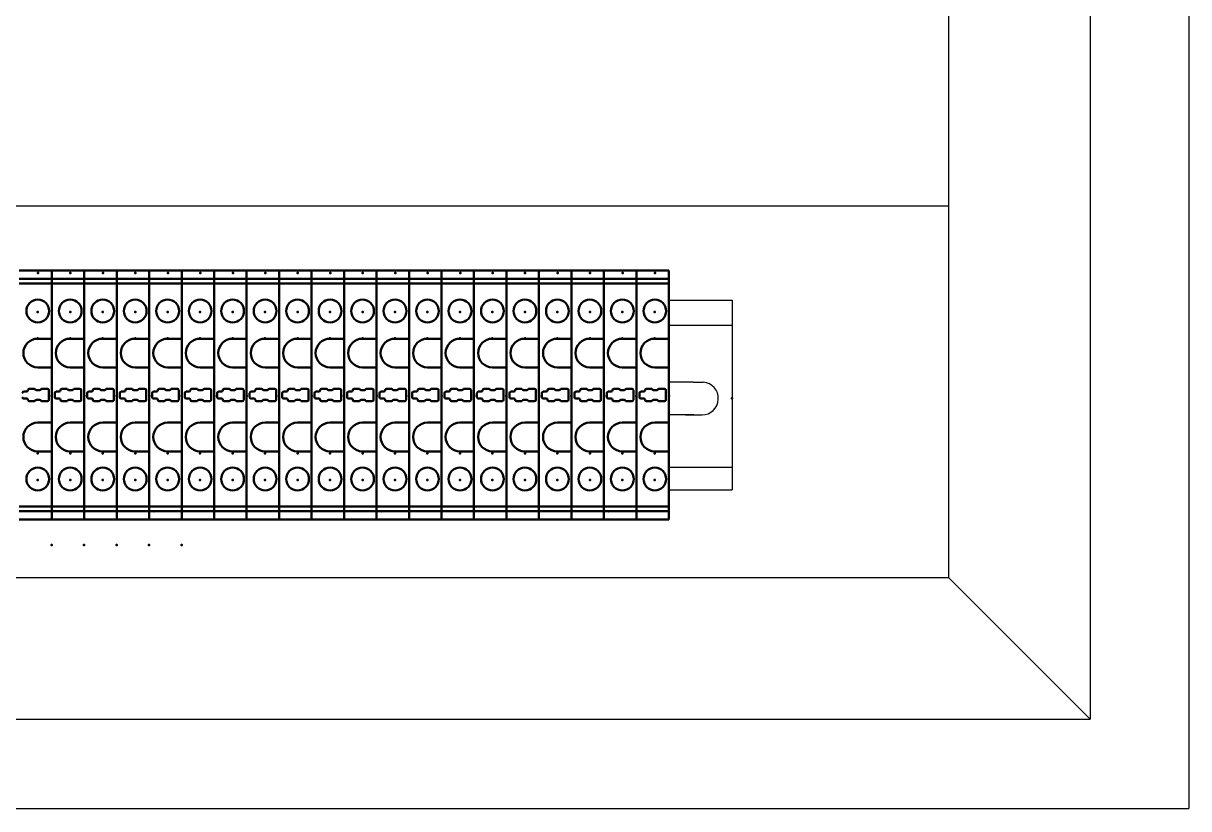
# Model space of a CAD drawing. Header units: millimetres. Extents: x -72 to 2978, y -1067 to 2817.
# Drawn here: x 269.1 to 484.4, y -1066.7 to -921.7 of the extents above; entities that cross this region are included whole.
import ezdxf

# ---------------------------------------------------------------- set-up
doc = ezdxf.new("R2010")
doc.units = ezdxf.units.MM
doc.linetypes.add('Dashed', pattern=[2, 1, -1])
for name, color, linetype, lineweight in [('2d ConnectionPoints', 7, 'Continuous', 50), ('AM_0', 7, 'Continuous', 50), ('AM_4', 3, 'Continuous', 25), ('AM_9', 6, 'Dashed', 25)]:
    doc.layers.add(name, color=color, linetype=linetype, lineweight=lineweight)

msp = doc.modelspace()

# ---------------------------------------------------------------- linework, layer by layer
for p, q in [((484.41, -464.45), (484.41, -1066.73)), ((466.22, -481.02), (466.22, -1013.75)), ((440.06, -735.5), (440.06, -1024.07)), ((440.06, -955.5), (90.2, -955.5)), ((466.22, -1013.75), (466.22, -1050.23)), ((90.2, -1024.07), (440.06, -1024.07)), ((440.06, -1024.07), (466.22, -1050.23)), ((64.04, -1050.23), (466.22, -1050.23)), ((46.77, -1066.73), (484.41, -1066.73))]:
    msp.add_line(p, q)
at = {"color": 6}
for p, q in [((388.37, -972.86), (400.06, -972.86)), ((400.06, -972.86), (400.06, -1007.86)), ((400.06, -977.51), (388.37, -977.51)), ((400.06, -1003.72), (388.37, -1003.72)), ((388.37, -1007.86), (400.06, -1007.86))]:
    msp.add_line(p, q, dxfattribs=at)
at = {"color": 6, "linetype": 'ByBlock'}
for p, q in [((392.86, -987.99), (388.59, -987.99)), ((392.86, -987.99), (394.73, -987.99)), ((393, -994.02), (388.59, -994.02)), ((391.47, -994.02), (394.52, -994.02))]:
    msp.add_line(p, q, dxfattribs=at)
msp.add_arc((394.49, -991), 3.02, 269.4277, 85.4019, dxfattribs=at)
at = {"layer": '2d ConnectionPoints'}
for p in [(271.82, -967.83), (271.82, -967.83), (277.82, -967.83), (277.82, -967.83), (283.82, -967.83), (283.82, -967.83), (289.82, -967.83), (289.82, -967.83), (295.82, -967.83), (295.82, -967.83), (301.82, -967.83), (301.82, -967.83), (307.82, -967.83), (307.82, -967.83), (313.82, -967.83), (313.82, -967.83), (319.82, -967.83), (319.82, -967.83), (325.82, -967.83), (325.82, -967.83), (331.82, -967.83), (331.82, -967.83), (337.82, -967.83), (337.82, -967.83), (343.82, -967.83), (343.82, -967.83), (349.82, -967.83), (349.82, -967.83), (355.82, -967.83), (355.82, -967.83), (361.82, -967.83), (361.82, -967.83), (367.82, -967.83), (367.82, -967.83), (373.82, -967.83), (373.82, -967.83), (379.82, -967.83), (379.82, -967.83), (385.82, -967.83), (385.82, -967.83), (271.78, -975.01), (271.78, -975.01), (277.78, -975.01), (277.78, -975.01), (283.78, -975.01), (283.78, -975.01), (289.78, -975.01), (289.78, -975.01), (295.78, -975.01), (295.78, -975.01), (301.78, -975.01), (301.78, -975.01), (307.78, -975.01), (307.78, -975.01), (313.78, -975.01), (313.78, -975.01), (319.78, -975.01), (319.78, -975.01), (325.78, -975.01), (325.78, -975.01), (331.78, -975.01), (331.78, -975.01), (337.78, -975.01), (337.78, -975.01), (343.78, -975.01), (343.78, -975.01), (349.78, -975.01), (349.78, -975.01), (355.78, -975.01), (355.78, -975.01), (361.78, -975.01), (361.78, -975.01), (367.78, -975.01), (367.78, -975.01), (373.78, -975.01), (373.78, -975.01), (379.78, -975.01), (379.78, -975.01), (385.78, -975.01), (385.78, -975.01), (271.78, -979.9), (277.78, -979.9), (283.78, -979.9), (289.78, -979.9), (295.78, -979.9), (301.78, -979.9), (307.78, -979.9), (313.78, -979.9), (319.78, -979.9), (325.78, -979.9), (331.78, -979.9), (337.78, -979.9), (343.78, -979.9), (349.78, -979.9), (355.78, -979.9), (361.78, -979.9), (367.78, -979.9), (373.78, -979.9), (379.78, -979.9), (385.78, -979.9), (274.37, -990.5), (274.37, -990.5), (274.37, -990.52), (274.37, -990.52), (280.37, -990.5), (280.37, -990.5), (280.37, -990.52), (280.37, -990.52), (286.37, -990.5), (286.37, -990.5), (286.37, -990.52), (286.37, -990.52), (292.37, -990.5), (292.37, -990.5), (292.37, -990.52), (292.37, -990.52), (298.37, -990.5), (298.37, -990.5), (298.37, -990.52), (298.37, -990.52), (304.37, -990.5), (304.37, -990.5), (304.37, -990.5), (304.37, -990.5), (304.37, -990.52), (304.37, -990.52), (310.37, -990.5), (310.37, -990.5), (310.37, -990.52), (310.37, -990.52), (316.37, -990.5), (316.37, -990.5), (316.37, -990.52), (316.37, -990.52), (322.37, -990.5), (322.37, -990.5), (322.37, -990.52), (322.37, -990.52), (328.37, -990.5), (328.37, -990.5), (328.37, -990.52), (328.37, -990.52), (334.37, -990.5), (334.37, -990.5), (334.37, -990.52), (334.37, -990.52), (340.37, -990.5), (340.37, -990.5), (340.37, -990.52), (340.37, -990.52), (346.37, -990.5), (346.37, -990.5), (346.37, -990.5), (346.37, -990.5), (346.37, -990.52), (346.37, -990.52), (352.37, -990.5), (352.37, -990.5), (352.37, -990.52), (352.37, -990.52), (358.37, -990.5), (358.37, -990.5), (358.37, -990.52), (358.37, -990.52), (364.37, -990.5), (364.37, -990.5), (364.37, -990.52), (364.37, -990.52), (370.37, -990.5), (370.37, -990.5), (370.37, -990.52), (370.37, -990.52), (376.37, -990.5), (376.37, -990.5), (376.37, -990.52), (376.37, -990.52), (382.37, -990.5), (382.37, -990.5), (382.37, -990.52), (382.37, -990.52), (388.37, -990.5), (388.37, -990.5), (400.06, -991), (400.06, -991), (271.78, -1001.14), (277.78, -1001.14), (283.78, -1001.14), (289.78, -1001.14), (295.78, -1001.14), (301.78, -1001.14), (307.78, -1001.14), (313.78, -1001.14), (319.78, -1001.14), (325.78, -1001.14), (331.78, -1001.14), (337.78, -1001.14), (343.78, -1001.14), (349.78, -1001.14), (355.78, -1001.14), (361.78, -1001.14), (367.78, -1001.14), (373.78, -1001.14), (379.78, -1001.14), (385.78, -1001.14), (271.78, -1006.03), (271.78, -1006.03), (277.78, -1006.03), (277.78, -1006.03), (283.78, -1006.03), (283.78, -1006.03), (289.78, -1006.03), (289.78, -1006.03), (295.78, -1006.03), (295.78, -1006.03), (301.78, -1006.03), (301.78, -1006.03), (307.78, -1006.03), (307.78, -1006.03), (313.78, -1006.03), (313.78, -1006.03), (319.78, -1006.03), (319.78, -1006.03), (325.78, -1006.03), (325.78, -1006.03), (331.78, -1006.03), (331.78, -1006.03), (337.78, -1006.03), (337.78, -1006.03), (343.78, -1006.03), (343.78, -1006.03), (349.78, -1006.03), (349.78, -1006.03), (355.78, -1006.03), (355.78, -1006.03), (361.78, -1006.03), (361.78, -1006.03), (367.78, -1006.03), (367.78, -1006.03), (373.78, -1006.03), (373.78, -1006.03), (379.78, -1006.03), (379.78, -1006.03), (385.78, -1006.03), (385.78, -1006.03), (274.35, -1018.03), (280.35, -1018.03), (286.35, -1018.03), (292.35, -1018.03), (298.35, -1018.03)]:
    msp.add_point(p, dxfattribs=at)
at = {"layer": 'AM_0'}
for p, q in [((274.37, -967.37), (268.37, -967.37)), ((274.37, -967.37), (274.37, -1013.35)), ((280.37, -967.37), (274.37, -967.37)), ((274.37, -967.37), (274.37, -1013.35)), ((280.37, -967.37), (280.37, -1013.35)), ((286.37, -967.37), (280.37, -967.37)), ((280.37, -967.37), (280.37, -1013.35)), ((286.37, -967.37), (286.37, -1013.35)), ((292.37, -967.37), (286.37, -967.37)), ((286.37, -967.37), (286.37, -1013.35)), ((292.37, -967.37), (292.37, -1013.35)), ((298.37, -967.37), (292.37, -967.37)), ((292.37, -967.37), (292.37, -1013.35)), ((298.37, -967.37), (298.37, -1013.35)), ((304.37, -967.37), (298.37, -967.37)), ((298.37, -967.37), (298.37, -1013.35)), ((304.37, -967.37), (304.37, -1013.35)), ((304.37, -967.37), (304.37, -1013.35)), ((310.37, -967.37), (304.37, -967.37)), ((304.37, -967.37), (304.37, -1013.35)), ((310.37, -967.37), (310.37, -1013.35)), ((316.37, -967.37), (310.37, -967.37)), ((310.37, -967.37), (310.37, -1013.35)), ((316.37, -967.37), (316.37, -1013.35)), ((322.37, -967.37), (316.37, -967.37)), ((316.37, -967.37), (316.37, -1013.35)), ((322.37, -967.37), (322.37, -1013.35)), ((328.37, -967.37), (322.37, -967.37)), ((322.37, -967.37), (322.37, -1013.35)), ((328.37, -967.37), (328.37, -1013.35)), ((334.37, -967.37), (328.37, -967.37)), ((328.37, -967.37), (328.37, -1013.35)), ((334.37, -967.37), (334.37, -1013.35)), ((340.37, -967.37), (334.37, -967.37)), ((334.37, -967.37), (334.37, -1013.35)), ((340.37, -967.37), (340.37, -1013.35)), ((346.37, -967.37), (340.37, -967.37)), ((340.37, -967.37), (340.37, -1013.35)), ((346.37, -967.37), (346.37, -1013.35)), ((346.37, -967.37), (346.37, -1013.35)), ((352.37, -967.37), (346.37, -967.37)), ((346.37, -967.37), (346.37, -1013.35)), ((352.37, -967.37), (352.37, -1013.35)), ((358.37, -967.37), (352.37, -967.37)), ((352.37, -967.37), (352.37, -1013.35)), ((358.37, -967.37), (358.37, -1013.35)), ((364.37, -967.37), (358.37, -967.37)), ((358.37, -967.37), (358.37, -1013.35)), ((364.37, -967.37), (364.37, -1013.35)), ((370.37, -967.37), (364.37, -967.37)), ((364.37, -967.37), (364.37, -1013.35)), ((370.37, -967.37), (370.37, -1013.35)), ((376.37, -967.37), (370.37, -967.37)), ((370.37, -967.37), (370.37, -1013.35)), ((376.37, -967.37), (376.37, -1013.35)), ((382.37, -967.37), (376.37, -967.37)), ((376.37, -967.37), (376.37, -1013.35)), ((382.37, -967.37), (382.37, -1013.35)), ((388.37, -967.37), (382.37, -967.37)), ((382.37, -967.37), (382.37, -1013.35)), ((388.37, -967.37), (388.37, -1013.35)), ((274.37, -968.91), (268.37, -968.91)), ((274.37, -969.79), (268.37, -969.79)), ((280.37, -968.91), (274.37, -968.91)), ((280.37, -969.79), (274.37, -969.79)), ((286.37, -968.91), (280.37, -968.91)), ((286.37, -969.79), (280.37, -969.79)), ((292.37, -968.91), (286.37, -968.91)), ((292.37, -969.79), (286.37, -969.79)), ((298.37, -968.91), (292.37, -968.91)), ((298.37, -969.79), (292.37, -969.79)), ((304.37, -968.91), (298.37, -968.91)), ((304.37, -969.79), (298.37, -969.79)), ((310.37, -968.91), (304.37, -968.91)), ((310.37, -969.79), (304.37, -969.79)), ((316.37, -968.91), (310.37, -968.91)), ((316.37, -969.79), (310.37, -969.79)), ((322.37, -968.91), (316.37, -968.91)), ((322.37, -969.79), (316.37, -969.79)), ((328.37, -968.91), (322.37, -968.91)), ((328.37, -969.79), (322.37, -969.79)), ((334.37, -968.91), (328.37, -968.91)), ((334.37, -969.79), (328.37, -969.79)), ((340.37, -968.91), (334.37, -968.91)), ((340.37, -969.79), (334.37, -969.79)), ((346.37, -968.91), (340.37, -968.91)), ((346.37, -969.79), (340.37, -969.79)), ((352.37, -968.91), (346.37, -968.91)), ((352.37, -969.79), (346.37, -969.79)), ((358.37, -968.91), (352.37, -968.91)), ((358.37, -969.79), (352.37, -969.79)), ((364.37, -968.91), (358.37, -968.91)), ((364.37, -969.79), (358.37, -969.79)), ((370.37, -968.91), (364.37, -968.91)), ((370.37, -969.79), (364.37, -969.79)), ((376.37, -968.91), (370.37, -968.91)), ((376.37, -969.79), (370.37, -969.79)), ((382.37, -968.91), (376.37, -968.91)), ((382.37, -969.79), (376.37, -969.79)), ((388.37, -968.91), (382.37, -968.91)), ((388.37, -969.79), (382.37, -969.79)), ((274.37, -979.96), (271.77, -979.96)), ((280.37, -979.96), (277.77, -979.96)), ((286.37, -979.96), (283.77, -979.96)), ((292.37, -979.96), (289.77, -979.96)), ((298.37, -979.96), (295.77, -979.96)), ((304.37, -979.96), (301.77, -979.96)), ((310.37, -979.96), (307.77, -979.96)), ((316.37, -979.96), (313.77, -979.96)), ((322.37, -979.96), (319.77, -979.96)), ((328.37, -979.96), (325.77, -979.96)), ((334.37, -979.96), (331.77, -979.96)), ((340.37, -979.96), (337.77, -979.96)), ((346.37, -979.96), (343.77, -979.96)), ((352.37, -979.96), (349.77, -979.96)), ((358.37, -979.96), (355.77, -979.96)), ((364.37, -979.96), (361.77, -979.96)), ((370.37, -979.96), (367.77, -979.96)), ((376.37, -979.96), (373.77, -979.96)), ((382.37, -979.96), (379.77, -979.96)), ((388.37, -979.96), (385.77, -979.96)), ((274.37, -985.26), (271.77, -985.26)), ((280.37, -985.26), (277.77, -985.26)), ((286.37, -985.26), (283.77, -985.26)), ((292.37, -985.26), (289.77, -985.26)), ((298.37, -985.26), (295.77, -985.26)), ((304.37, -985.26), (301.77, -985.26)), ((310.37, -985.26), (307.77, -985.26)), ((316.37, -985.26), (313.77, -985.26)), ((322.37, -985.26), (319.77, -985.26)), ((328.37, -985.26), (325.77, -985.26)), ((334.37, -985.26), (331.77, -985.26)), ((340.37, -985.26), (337.77, -985.26)), ((346.37, -985.26), (343.77, -985.26)), ((352.37, -985.26), (349.77, -985.26)), ((358.37, -985.26), (355.77, -985.26)), ((364.37, -985.26), (361.77, -985.26)), ((370.37, -985.26), (367.77, -985.26)), ((376.37, -985.26), (373.77, -985.26)), ((382.37, -985.26), (379.77, -985.26)), ((388.37, -985.26), (385.77, -985.26)), ((269.72, -989.74), (269.17, -989.74)), ((269.97, -989.46), (269.97, -989.49)), ((271.08, -989.21), (270.22, -989.21)), ((272.13, -989.46), (271.52, -989.46)), ((273.57, -989.21), (272.57, -989.21)), ((273.82, -991.26), (273.82, -989.46)), ((274.92, -990.74), (274.92, -989.99)), ((275.72, -989.74), (275.17, -989.74)), ((275.97, -989.46), (275.97, -989.49)), ((277.08, -989.21), (276.22, -989.21)), ((278.13, -989.46), (277.52, -989.46)), ((279.57, -989.21), (278.57, -989.21)), ((279.82, -991.26), (279.82, -989.46)), ((280.92, -990.74), (280.92, -989.99)), ((281.72, -989.74), (281.17, -989.74)), ((281.97, -989.46), (281.97, -989.49)), ((283.08, -989.21), (282.22, -989.21)), ((284.13, -989.46), (283.52, -989.46)), ((285.57, -989.21), (284.57, -989.21)), ((285.82, -991.26), (285.82, -989.46)), ((286.92, -990.74), (286.92, -989.99)), ((287.72, -989.74), (287.17, -989.74)), ((287.97, -989.46), (287.97, -989.49)), ((289.08, -989.21), (288.22, -989.21)), ((290.13, -989.46), (289.52, -989.46)), ((291.57, -989.21), (290.57, -989.21)), ((291.82, -991.26), (291.82, -989.46)), ((292.92, -990.74), (292.92, -989.99)), ((293.72, -989.74), (293.17, -989.74)), ((293.97, -989.46), (293.97, -989.49)), ((295.08, -989.21), (294.22, -989.21)), ((296.13, -989.46), (295.52, -989.46)), ((297.57, -989.21), (296.57, -989.21)), ((297.82, -991.26), (297.82, -989.46)), ((298.92, -990.74), (298.92, -989.99)), ((299.72, -989.74), (299.17, -989.74)), ((299.97, -989.46), (299.97, -989.49)), ((301.08, -989.21), (300.22, -989.21)), ((302.13, -989.46), (301.52, -989.46)), ((303.57, -989.21), (302.57, -989.21)), ((303.82, -991.26), (303.82, -989.46)), ((304.92, -990.74), (304.92, -989.99)), ((305.72, -989.74), (305.17, -989.74)), ((305.97, -989.46), (305.97, -989.49)), ((307.08, -989.21), (306.22, -989.21)), ((308.13, -989.46), (307.52, -989.46)), ((309.57, -989.21), (308.57, -989.21)), ((309.82, -991.26), (309.82, -989.46)), ((310.92, -990.74), (310.92, -989.99)), ((311.72, -989.74), (311.17, -989.74)), ((311.97, -989.46), (311.97, -989.49)), ((313.08, -989.21), (312.22, -989.21)), ((314.13, -989.46), (313.52, -989.46)), ((315.57, -989.21), (314.57, -989.21)), ((315.82, -991.26), (315.82, -989.46)), ((316.92, -990.74), (316.92, -989.99)), ((317.72, -989.74), (317.17, -989.74)), ((317.97, -989.46), (317.97, -989.49)), ((319.08, -989.21), (318.22, -989.21)), ((320.13, -989.46), (319.52, -989.46)), ((321.57, -989.21), (320.57, -989.21)), ((321.82, -991.26), (321.82, -989.46)), ((322.92, -990.74), (322.92, -989.99)), ((323.72, -989.74), (323.17, -989.74)), ((323.97, -989.46), (323.97, -989.49)), ((325.08, -989.21), (324.22, -989.21)), ((326.13, -989.46), (325.52, -989.46)), ((327.57, -989.21), (326.57, -989.21)), ((327.82, -991.26), (327.82, -989.46)), ((328.92, -990.74), (328.92, -989.99)), ((329.72, -989.74), (329.17, -989.74)), ((329.97, -989.46), (329.97, -989.49)), ((331.08, -989.21), (330.22, -989.21)), ((332.13, -989.46), (331.52, -989.46)), ((333.57, -989.21), (332.57, -989.21)), ((333.82, -991.26), (333.82, -989.46)), ((334.92, -990.74), (334.92, -989.99)), ((335.72, -989.74), (335.17, -989.74)), ((335.97, -989.46), (335.97, -989.49)), ((337.08, -989.21), (336.22, -989.21)), ((338.13, -989.46), (337.52, -989.46)), ((339.57, -989.21), (338.57, -989.21)), ((339.82, -991.26), (339.82, -989.46)), ((340.92, -990.74), (340.92, -989.99)), ((341.72, -989.74), (341.17, -989.74)), ((341.97, -989.46), (341.97, -989.49)), ((343.08, -989.21), (342.22, -989.21)), ((344.13, -989.46), (343.52, -989.46)), ((345.57, -989.21), (344.57, -989.21)), ((345.82, -991.26), (345.82, -989.46)), ((346.92, -990.74), (346.92, -989.99)), ((347.72, -989.74), (347.17, -989.74)), ((347.97, -989.46), (347.97, -989.49)), ((349.08, -989.21), (348.22, -989.21)), ((350.13, -989.46), (349.52, -989.46)), ((351.57, -989.21), (350.57, -989.21)), ((351.82, -991.26), (351.82, -989.46)), ((352.92, -990.74), (352.92, -989.99)), ((353.72, -989.74), (353.17, -989.74)), ((353.97, -989.46), (353.97, -989.49)), ((355.08, -989.21), (354.22, -989.21)), ((356.13, -989.46), (355.52, -989.46)), ((357.57, -989.21), (356.57, -989.21)), ((357.82, -991.26), (357.82, -989.46)), ((358.92, -990.74), (358.92, -989.99)), ((359.72, -989.74), (359.17, -989.74)), ((359.97, -989.46), (359.97, -989.49)), ((361.08, -989.21), (360.22, -989.21)), ((362.13, -989.46), (361.52, -989.46)), ((363.57, -989.21), (362.57, -989.21)), ((363.82, -991.26), (363.82, -989.46)), ((364.92, -990.74), (364.92, -989.99)), ((365.72, -989.74), (365.17, -989.74)), ((365.97, -989.46), (365.97, -989.49)), ((367.08, -989.21), (366.22, -989.21)), ((368.13, -989.46), (367.52, -989.46)), ((369.57, -989.21), (368.57, -989.21)), ((369.82, -991.26), (369.82, -989.46)), ((370.92, -990.74), (370.92, -989.99)), ((371.72, -989.74), (371.17, -989.74)), ((371.97, -989.46), (371.97, -989.49)), ((373.08, -989.21), (372.22, -989.21)), ((374.13, -989.46), (373.52, -989.46)), ((375.57, -989.21), (374.57, -989.21)), ((375.82, -991.26), (375.82, -989.46)), ((376.92, -990.74), (376.92, -989.99)), ((377.72, -989.74), (377.17, -989.74)), ((377.97, -989.46), (377.97, -989.49)), ((379.08, -989.21), (378.22, -989.21)), ((380.13, -989.46), (379.52, -989.46)), ((381.57, -989.21), (380.57, -989.21)), ((381.82, -991.26), (381.82, -989.46)), ((382.92, -990.74), (382.92, -989.99)), ((383.72, -989.74), (383.17, -989.74)), ((383.97, -989.46), (383.97, -989.49)), ((385.08, -989.21), (384.22, -989.21)), ((386.13, -989.46), (385.52, -989.46)), ((387.57, -989.21), (386.57, -989.21)), ((387.82, -991.26), (387.82, -989.46)), ((269.72, -990.99), (269.17, -990.99)), ((269.97, -991.26), (269.97, -991.24)), ((271.08, -991.51), (270.22, -991.51)), ((272.13, -991.26), (271.52, -991.26)), ((273.57, -991.51), (272.57, -991.51)), ((275.72, -990.99), (275.17, -990.99)), ((275.97, -991.26), (275.97, -991.24)), ((277.08, -991.51), (276.22, -991.51)), ((278.13, -991.26), (277.52, -991.26)), ((279.57, -991.51), (278.57, -991.51)), ((281.72, -990.99), (281.17, -990.99)), ((281.97, -991.26), (281.97, -991.24)), ((283.08, -991.51), (282.22, -991.51)), ((284.13, -991.26), (283.52, -991.26)), ((285.57, -991.51), (284.57, -991.51)), ((287.72, -990.99), (287.17, -990.99)), ((287.97, -991.26), (287.97, -991.24)), ((289.08, -991.51), (288.22, -991.51)), ((290.13, -991.26), (289.52, -991.26)), ((291.57, -991.51), (290.57, -991.51)), ((293.72, -990.99), (293.17, -990.99)), ((293.97, -991.26), (293.97, -991.24)), ((295.08, -991.51), (294.22, -991.51)), ((296.13, -991.26), (295.52, -991.26)), ((297.57, -991.51), (296.57, -991.51)), ((299.72, -990.99), (299.17, -990.99)), ((299.97, -991.26), (299.97, -991.24)), ((301.08, -991.51), (300.22, -991.51)), ((302.13, -991.26), (301.52, -991.26)), ((303.57, -991.51), (302.57, -991.51)), ((305.72, -990.99), (305.17, -990.99)), ((305.97, -991.26), (305.97, -991.24)), ((307.08, -991.51), (306.22, -991.51)), ((308.13, -991.26), (307.52, -991.26)), ((309.57, -991.51), (308.57, -991.51)), ((311.72, -990.99), (311.17, -990.99)), ((311.97, -991.26), (311.97, -991.24)), ((313.08, -991.51), (312.22, -991.51)), ((314.13, -991.26), (313.52, -991.26)), ((315.57, -991.51), (314.57, -991.51)), ((317.72, -990.99), (317.17, -990.99)), ((317.97, -991.26), (317.97, -991.24)), ((319.08, -991.51), (318.22, -991.51)), ((320.13, -991.26), (319.52, -991.26)), ((321.57, -991.51), (320.57, -991.51)), ((323.72, -990.99), (323.17, -990.99)), ((323.97, -991.26), (323.97, -991.24)), ((325.08, -991.51), (324.22, -991.51)), ((326.13, -991.26), (325.52, -991.26)), ((327.57, -991.51), (326.57, -991.51)), ((329.72, -990.99), (329.17, -990.99)), ((329.97, -991.26), (329.97, -991.24)), ((331.08, -991.51), (330.22, -991.51)), ((332.13, -991.26), (331.52, -991.26)), ((333.57, -991.51), (332.57, -991.51)), ((335.72, -990.99), (335.17, -990.99)), ((335.97, -991.26), (335.97, -991.24)), ((337.08, -991.51), (336.22, -991.51)), ((338.13, -991.26), (337.52, -991.26)), ((339.57, -991.51), (338.57, -991.51)), ((341.72, -990.99), (341.17, -990.99)), ((341.97, -991.26), (341.97, -991.24)), ((343.08, -991.51), (342.22, -991.51)), ((344.13, -991.26), (343.52, -991.26)), ((345.57, -991.51), (344.57, -991.51)), ((347.72, -990.99), (347.17, -990.99)), ((347.97, -991.26), (347.97, -991.24)), ((349.08, -991.51), (348.22, -991.51)), ((350.13, -991.26), (349.52, -991.26)), ((351.57, -991.51), (350.57, -991.51)), ((353.72, -990.99), (353.17, -990.99)), ((353.97, -991.26), (353.97, -991.24)), ((355.08, -991.51), (354.22, -991.51)), ((356.13, -991.26), (355.52, -991.26)), ((357.57, -991.51), (356.57, -991.51)), ((359.72, -990.99), (359.17, -990.99)), ((359.97, -991.26), (359.97, -991.24)), ((361.08, -991.51), (360.22, -991.51)), ((362.13, -991.26), (361.52, -991.26)), ((363.57, -991.51), (362.57, -991.51)), ((365.72, -990.99), (365.17, -990.99)), ((365.97, -991.26), (365.97, -991.24)), ((367.08, -991.51), (366.22, -991.51)), ((368.13, -991.26), (367.52, -991.26)), ((369.57, -991.51), (368.57, -991.51)), ((371.72, -990.99), (371.17, -990.99)), ((371.97, -991.26), (371.97, -991.24)), ((373.08, -991.51), (372.22, -991.51)), ((374.13, -991.26), (373.52, -991.26)), ((375.57, -991.51), (374.57, -991.51)), ((377.72, -990.99), (377.17, -990.99)), ((377.97, -991.26), (377.97, -991.24)), ((379.08, -991.51), (378.22, -991.51)), ((380.13, -991.26), (379.52, -991.26)), ((381.57, -991.51), (380.57, -991.51)), ((383.72, -990.99), (383.17, -990.99)), ((383.97, -991.26), (383.97, -991.24)), ((385.08, -991.51), (384.22, -991.51)), ((386.13, -991.26), (385.52, -991.26)), ((387.57, -991.51), (386.57, -991.51)), ((274.37, -995.46), (271.77, -995.46)), ((280.37, -995.46), (277.77, -995.46)), ((286.37, -995.46), (283.77, -995.46)), ((292.37, -995.46), (289.77, -995.46)), ((298.37, -995.46), (295.77, -995.46)), ((304.37, -995.46), (301.77, -995.46)), ((310.37, -995.46), (307.77, -995.46)), ((316.37, -995.46), (313.77, -995.46)), ((322.37, -995.46), (319.77, -995.46)), ((328.37, -995.46), (325.77, -995.46)), ((334.37, -995.46), (331.77, -995.46)), ((340.37, -995.46), (337.77, -995.46)), ((346.37, -995.46), (343.77, -995.46)), ((352.37, -995.46), (349.77, -995.46)), ((358.37, -995.46), (355.77, -995.46)), ((364.37, -995.46), (361.77, -995.46)), ((370.37, -995.46), (367.77, -995.46)), ((376.37, -995.46), (373.77, -995.46)), ((382.37, -995.46), (379.77, -995.46)), ((388.37, -995.46), (385.77, -995.46)), ((274.37, -1000.76), (271.77, -1000.76)), ((280.37, -1000.76), (277.77, -1000.76)), ((286.37, -1000.76), (283.77, -1000.76)), ((292.37, -1000.76), (289.77, -1000.76)), ((298.37, -1000.76), (295.77, -1000.76)), ((304.37, -1000.76), (301.77, -1000.76)), ((310.37, -1000.76), (307.77, -1000.76)), ((316.37, -1000.76), (313.77, -1000.76)), ((322.37, -1000.76), (319.77, -1000.76)), ((328.37, -1000.76), (325.77, -1000.76)), ((334.37, -1000.76), (331.77, -1000.76)), ((340.37, -1000.76), (337.77, -1000.76)), ((346.37, -1000.76), (343.77, -1000.76)), ((352.37, -1000.76), (349.77, -1000.76)), ((358.37, -1000.76), (355.77, -1000.76)), ((364.37, -1000.76), (361.77, -1000.76)), ((370.37, -1000.76), (367.77, -1000.76)), ((376.37, -1000.76), (373.77, -1000.76)), ((382.37, -1000.76), (379.77, -1000.76)), ((388.37, -1000.76), (385.77, -1000.76)), ((268.37, -1010.94), (274.37, -1010.94)), ((268.37, -1011.82), (274.37, -1011.82)), ((274.37, -1010.94), (280.37, -1010.94)), ((274.37, -1011.82), (280.37, -1011.82)), ((280.37, -1010.94), (286.37, -1010.94)), ((280.37, -1011.82), (286.37, -1011.82)), ((286.37, -1010.94), (292.37, -1010.94)), ((286.37, -1011.82), (292.37, -1011.82)), ((292.37, -1010.94), (298.37, -1010.94)), ((292.37, -1011.82), (298.37, -1011.82)), ((298.37, -1010.94), (304.37, -1010.94)), ((298.37, -1011.82), (304.37, -1011.82)), ((304.37, -1010.94), (310.37, -1010.94)), ((304.37, -1011.82), (310.37, -1011.82)), ((310.37, -1010.94), (316.37, -1010.94)), ((310.37, -1011.82), (316.37, -1011.82)), ((316.37, -1010.94), (322.37, -1010.94)), ((316.37, -1011.82), (322.37, -1011.82)), ((322.37, -1010.94), (328.37, -1010.94)), ((322.37, -1011.82), (328.37, -1011.82)), ((328.37, -1010.94), (334.37, -1010.94)), ((328.37, -1011.82), (334.37, -1011.82)), ((334.37, -1010.94), (340.37, -1010.94)), ((334.37, -1011.82), (340.37, -1011.82)), ((340.37, -1010.94), (346.37, -1010.94)), ((340.37, -1011.82), (346.37, -1011.82)), ((346.37, -1010.94), (352.37, -1010.94)), ((346.37, -1011.82), (352.37, -1011.82)), ((352.37, -1010.94), (358.37, -1010.94)), ((352.37, -1011.82), (358.37, -1011.82)), ((358.37, -1010.94), (364.37, -1010.94)), ((358.37, -1011.82), (364.37, -1011.82)), ((364.37, -1010.94), (370.37, -1010.94)), ((364.37, -1011.82), (370.37, -1011.82)), ((370.37, -1010.94), (376.37, -1010.94)), ((370.37, -1011.82), (376.37, -1011.82)), ((376.37, -1010.94), (382.37, -1010.94)), ((376.37, -1011.82), (382.37, -1011.82)), ((382.37, -1010.94), (388.37, -1010.94)), ((382.37, -1011.82), (388.37, -1011.82)), ((268.37, -1013.35), (274.37, -1013.35)), ((274.37, -1013.35), (280.37, -1013.35)), ((280.37, -1013.35), (286.37, -1013.35)), ((286.37, -1013.35), (292.37, -1013.35)), ((292.37, -1013.35), (298.37, -1013.35)), ((298.37, -1013.35), (304.37, -1013.35)), ((304.37, -1013.35), (310.37, -1013.35)), ((310.37, -1013.35), (316.37, -1013.35)), ((316.37, -1013.35), (322.37, -1013.35)), ((322.37, -1013.35), (328.37, -1013.35)), ((328.37, -1013.35), (334.37, -1013.35)), ((334.37, -1013.35), (340.37, -1013.35)), ((340.37, -1013.35), (346.37, -1013.35)), ((346.37, -1013.35), (352.37, -1013.35)), ((352.37, -1013.35), (358.37, -1013.35)), ((358.37, -1013.35), (364.37, -1013.35)), ((364.37, -1013.35), (370.37, -1013.35)), ((370.37, -1013.35), (376.37, -1013.35)), ((376.37, -1013.35), (382.37, -1013.35)), ((382.37, -1013.35), (388.37, -1013.35))]:
    msp.add_line(p, q, dxfattribs=at)
for centre in [(271.78, -974.85), (277.78, -974.85), (283.78, -974.85), (289.78, -974.85), (295.78, -974.85), (301.78, -974.85), (307.78, -974.85), (313.78, -974.85), (319.78, -974.85), (325.78, -974.85), (331.78, -974.85), (337.78, -974.85), (343.78, -974.85), (349.78, -974.85), (355.78, -974.85), (361.78, -974.85), (367.78, -974.85), (373.78, -974.85), (379.78, -974.85), (385.78, -974.85), (271.78, -1005.87), (277.78, -1005.87), (283.78, -1005.87), (289.78, -1005.87), (295.78, -1005.87), (301.78, -1005.87), (307.78, -1005.87), (313.78, -1005.87), (319.78, -1005.87), (325.78, -1005.87), (331.78, -1005.87), (337.78, -1005.87), (343.78, -1005.87), (349.78, -1005.87), (355.78, -1005.87), (361.78, -1005.87), (367.78, -1005.87), (373.78, -1005.87), (379.78, -1005.87), (385.78, -1005.87)]:
    msp.add_circle(centre, 2.1, dxfattribs=at)
for centre, radius, start, end in [((271.77, -982.61), 2.65, 90, 270), ((277.77, -982.61), 2.65, 90, 270), ((283.77, -982.61), 2.65, 90, 270), ((289.77, -982.61), 2.65, 90, 270), ((295.77, -982.61), 2.65, 90, 270), ((301.77, -982.61), 2.65, 90, 270), ((307.77, -982.61), 2.65, 90, 270), ((313.77, -982.61), 2.65, 90, 270), ((319.77, -982.61), 2.65, 90, 270), ((325.77, -982.61), 2.65, 90, 270), ((331.77, -982.61), 2.65, 90, 270), ((337.77, -982.61), 2.65, 90, 270), ((343.77, -982.61), 2.65, 90, 270), ((349.77, -982.61), 2.65, 90, 270), ((355.77, -982.61), 2.65, 90, 270), ((361.77, -982.61), 2.65, 90, 270), ((367.77, -982.61), 2.65, 90, 270), ((373.77, -982.61), 2.65, 90, 270), ((379.77, -982.61), 2.65, 90, 270), ((385.77, -982.61), 2.65, 90, 270), ((269.17, -989.99), 0.25, 90, 180), ((269.72, -989.49), 0.25, 270, 0), ((270.22, -989.46), 0.25, 90, 180), ((271.08, -989.46), 0.25, 30, 90), ((271.52, -989.21), 0.25, 210, 270), ((272.13, -989.21), 0.25, 270, 330), ((272.57, -989.46), 0.25, 90, 150), ((273.57, -989.46), 0.25, 0, 90), ((275.17, -989.99), 0.25, 90, 180), ((275.72, -989.49), 0.25, 270, 0), ((276.22, -989.46), 0.25, 90, 180), ((277.08, -989.46), 0.25, 30, 90), ((277.52, -989.21), 0.25, 210, 270), ((278.13, -989.21), 0.25, 270, 330), ((278.57, -989.46), 0.25, 90, 150), ((279.57, -989.46), 0.25, 0, 90), ((281.17, -989.99), 0.25, 90, 180), ((281.72, -989.49), 0.25, 270, 0), ((282.22, -989.46), 0.25, 90, 180), ((283.08, -989.46), 0.25, 30, 90), ((283.52, -989.21), 0.25, 210, 270), ((284.13, -989.21), 0.25, 270, 330), ((284.57, -989.46), 0.25, 90, 150), ((285.57, -989.46), 0.25, 0, 90), ((287.17, -989.99), 0.25, 90, 180), ((287.72, -989.49), 0.25, 270, 0), ((288.22, -989.46), 0.25, 90, 180), ((289.08, -989.46), 0.25, 30, 90), ((289.52, -989.21), 0.25, 210, 270), ((290.13, -989.21), 0.25, 270, 330), ((290.57, -989.46), 0.25, 90, 150), ((291.57, -989.46), 0.25, 0, 90), ((293.17, -989.99), 0.25, 90, 180), ((293.72, -989.49), 0.25, 270, 0), ((294.22, -989.46), 0.25, 90, 180), ((295.08, -989.46), 0.25, 30, 90), ((295.52, -989.21), 0.25, 210, 270), ((296.13, -989.21), 0.25, 270, 330), ((296.57, -989.46), 0.25, 90, 150), ((297.57, -989.46), 0.25, 0, 90), ((299.17, -989.99), 0.25, 90, 180), ((299.72, -989.49), 0.25, 270, 0), ((300.22, -989.46), 0.25, 90, 180), ((301.08, -989.46), 0.25, 30, 90), ((301.52, -989.21), 0.25, 210, 270), ((302.13, -989.21), 0.25, 270, 330), ((302.57, -989.46), 0.25, 90, 150), ((303.57, -989.46), 0.25, 0, 90), ((305.17, -989.99), 0.25, 90, 180), ((305.72, -989.49), 0.25, 270, 0), ((306.22, -989.46), 0.25, 90, 180), ((307.08, -989.46), 0.25, 30, 90), ((307.52, -989.21), 0.25, 210, 270), ((308.13, -989.21), 0.25, 270, 330), ((308.57, -989.46), 0.25, 90, 150), ((309.57, -989.46), 0.25, 0, 90), ((311.17, -989.99), 0.25, 90, 180), ((311.72, -989.49), 0.25, 270, 0), ((312.22, -989.46), 0.25, 90, 180), ((313.08, -989.46), 0.25, 30, 90), ((313.52, -989.21), 0.25, 210, 270), ((314.13, -989.21), 0.25, 270, 330), ((314.57, -989.46), 0.25, 90, 150), ((315.57, -989.46), 0.25, 0, 90), ((317.17, -989.99), 0.25, 90, 180), ((317.72, -989.49), 0.25, 270, 0), ((318.22, -989.46), 0.25, 90, 180), ((319.08, -989.46), 0.25, 30, 90), ((319.52, -989.21), 0.25, 210, 270), ((320.13, -989.21), 0.25, 270, 330), ((320.57, -989.46), 0.25, 90, 150), ((321.57, -989.46), 0.25, 0, 90), ((323.17, -989.99), 0.25, 90, 180), ((323.72, -989.49), 0.25, 270, 0), ((324.22, -989.46), 0.25, 90, 180), ((325.08, -989.46), 0.25, 30, 90), ((325.52, -989.21), 0.25, 210, 270), ((326.13, -989.21), 0.25, 270, 330), ((326.57, -989.46), 0.25, 90, 150), ((327.57, -989.46), 0.25, 0, 90), ((329.17, -989.99), 0.25, 90, 180), ((329.72, -989.49), 0.25, 270, 0), ((330.22, -989.46), 0.25, 90, 180), ((331.08, -989.46), 0.25, 30, 90), ((331.52, -989.21), 0.25, 210, 270), ((332.13, -989.21), 0.25, 270, 330), ((332.57, -989.46), 0.25, 90, 150), ((333.57, -989.46), 0.25, 0, 90), ((335.17, -989.99), 0.25, 90, 180), ((335.72, -989.49), 0.25, 270, 0), ((336.22, -989.46), 0.25, 90, 180), ((337.08, -989.46), 0.25, 30, 90), ((337.52, -989.21), 0.25, 210, 270), ((338.13, -989.21), 0.25, 270, 330), ((338.57, -989.46), 0.25, 90, 150), ((339.57, -989.46), 0.25, 0, 90), ((341.17, -989.99), 0.25, 90, 180), ((341.72, -989.49), 0.25, 270, 0), ((342.22, -989.46), 0.25, 90, 180), ((343.08, -989.46), 0.25, 30, 90), ((343.52, -989.21), 0.25, 210, 270), ((344.13, -989.21), 0.25, 270, 330), ((344.57, -989.46), 0.25, 90, 150), ((345.57, -989.46), 0.25, 0, 90), ((347.17, -989.99), 0.25, 90, 180), ((347.72, -989.49), 0.25, 270, 0), ((348.22, -989.46), 0.25, 90, 180), ((349.08, -989.46), 0.25, 30, 90), ((349.52, -989.21), 0.25, 210, 270), ((350.13, -989.21), 0.25, 270, 330), ((350.57, -989.46), 0.25, 90, 150), ((351.57, -989.46), 0.25, 0, 90), ((353.17, -989.99), 0.25, 90, 180), ((353.72, -989.49), 0.25, 270, 0), ((354.22, -989.46), 0.25, 90, 180), ((355.08, -989.46), 0.25, 30, 90), ((355.52, -989.21), 0.25, 210, 270), ((356.13, -989.21), 0.25, 270, 330), ((356.57, -989.46), 0.25, 90, 150), ((357.57, -989.46), 0.25, 0, 90), ((359.17, -989.99), 0.25, 90, 180), ((359.72, -989.49), 0.25, 270, 0), ((360.22, -989.46), 0.25, 90, 180), ((361.08, -989.46), 0.25, 30, 90), ((361.52, -989.21), 0.25, 210, 270), ((362.13, -989.21), 0.25, 270, 330), ((362.57, -989.46), 0.25, 90, 150), ((363.57, -989.46), 0.25, 0, 90), ((365.17, -989.99), 0.25, 90, 180), ((365.72, -989.49), 0.25, 270, 0), ((366.22, -989.46), 0.25, 90, 180), ((367.08, -989.46), 0.25, 30, 90), ((367.52, -989.21), 0.25, 210, 270), ((368.13, -989.21), 0.25, 270, 330), ((368.57, -989.46), 0.25, 90, 150), ((369.57, -989.46), 0.25, 0, 90), ((371.17, -989.99), 0.25, 90, 180), ((371.72, -989.49), 0.25, 270, 0), ((372.22, -989.46), 0.25, 90, 180), ((373.08, -989.46), 0.25, 30, 90), ((373.52, -989.21), 0.25, 210, 270), ((374.13, -989.21), 0.25, 270, 330), ((374.57, -989.46), 0.25, 90, 150), ((375.57, -989.46), 0.25, 0, 90), ((377.17, -989.99), 0.25, 90, 180), ((377.72, -989.49), 0.25, 270, 0), ((378.22, -989.46), 0.25, 90, 180), ((379.08, -989.46), 0.25, 30, 90), ((379.52, -989.21), 0.25, 210, 270), ((380.13, -989.21), 0.25, 270, 330), ((380.57, -989.46), 0.25, 90, 150), ((381.57, -989.46), 0.25, 0, 90), ((383.17, -989.99), 0.25, 90, 180), ((383.72, -989.49), 0.25, 270, 0), ((384.22, -989.46), 0.25, 90, 180), ((385.08, -989.46), 0.25, 30, 90), ((385.52, -989.21), 0.25, 210, 270), ((386.13, -989.21), 0.25, 270, 330), ((386.57, -989.46), 0.25, 90, 150), ((387.57, -989.46), 0.25, 0, 90), ((269.17, -990.74), 0.25, 180, 270), ((269.72, -991.24), 0.25, 360, 90), ((270.22, -991.26), 0.25, 180, 270), ((271.08, -991.26), 0.25, 270, 330), ((271.52, -991.51), 0.25, 90, 150), ((272.13, -991.51), 0.25, 30, 90), ((272.57, -991.26), 0.25, 210, 270), ((273.57, -991.26), 0.25, 270, 360), ((275.17, -990.74), 0.25, 180, 270), ((275.72, -991.24), 0.25, 360, 90), ((276.22, -991.26), 0.25, 180, 270), ((277.08, -991.26), 0.25, 270, 330), ((277.52, -991.51), 0.25, 90, 150), ((278.13, -991.51), 0.25, 30, 90), ((278.57, -991.26), 0.25, 210, 270), ((279.57, -991.26), 0.25, 270, 360), ((281.17, -990.74), 0.25, 180, 270), ((281.72, -991.24), 0.25, 360, 90), ((282.22, -991.26), 0.25, 180, 270), ((283.08, -991.26), 0.25, 270, 330), ((283.52, -991.51), 0.25, 90, 150), ((284.13, -991.51), 0.25, 30, 90), ((284.57, -991.26), 0.25, 210, 270), ((285.57, -991.26), 0.25, 270, 360), ((287.17, -990.74), 0.25, 180, 270), ((287.72, -991.24), 0.25, 360, 90), ((288.22, -991.26), 0.25, 180, 270), ((289.08, -991.26), 0.25, 270, 330), ((289.52, -991.51), 0.25, 90, 150), ((290.13, -991.51), 0.25, 30, 90), ((290.57, -991.26), 0.25, 210, 270), ((291.57, -991.26), 0.25, 270, 360), ((293.17, -990.74), 0.25, 180, 270), ((293.72, -991.24), 0.25, 360, 90), ((294.22, -991.26), 0.25, 180, 270), ((295.08, -991.26), 0.25, 270, 330), ((295.52, -991.51), 0.25, 90, 150), ((296.13, -991.51), 0.25, 30, 90), ((296.57, -991.26), 0.25, 210, 270), ((297.57, -991.26), 0.25, 270, 360), ((299.17, -990.74), 0.25, 180, 270), ((299.72, -991.24), 0.25, 360, 90), ((300.22, -991.26), 0.25, 180, 270), ((301.08, -991.26), 0.25, 270, 330), ((301.52, -991.51), 0.25, 90, 150), ((302.13, -991.51), 0.25, 30, 90), ((302.57, -991.26), 0.25, 210, 270), ((303.57, -991.26), 0.25, 270, 360), ((305.17, -990.74), 0.25, 180, 270), ((305.72, -991.24), 0.25, 360, 90), ((306.22, -991.26), 0.25, 180, 270), ((307.08, -991.26), 0.25, 270, 330), ((307.52, -991.51), 0.25, 90, 150), ((308.13, -991.51), 0.25, 30, 90), ((308.57, -991.26), 0.25, 210, 270), ((309.57, -991.26), 0.25, 270, 360), ((311.17, -990.74), 0.25, 180, 270), ((311.72, -991.24), 0.25, 360, 90), ((312.22, -991.26), 0.25, 180, 270), ((313.08, -991.26), 0.25, 270, 330), ((313.52, -991.51), 0.25, 90, 150), ((314.13, -991.51), 0.25, 30, 90), ((314.57, -991.26), 0.25, 210, 270), ((315.57, -991.26), 0.25, 270, 360), ((317.17, -990.74), 0.25, 180, 270), ((317.72, -991.24), 0.25, 360, 90), ((318.22, -991.26), 0.25, 180, 270), ((319.08, -991.26), 0.25, 270, 330), ((319.52, -991.51), 0.25, 90, 150), ((320.13, -991.51), 0.25, 30, 90), ((320.57, -991.26), 0.25, 210, 270), ((321.57, -991.26), 0.25, 270, 360), ((323.17, -990.74), 0.25, 180, 270), ((323.72, -991.24), 0.25, 360, 90), ((324.22, -991.26), 0.25, 180, 270), ((325.08, -991.26), 0.25, 270, 330), ((325.52, -991.51), 0.25, 90, 150), ((326.13, -991.51), 0.25, 30, 90), ((326.57, -991.26), 0.25, 210, 270), ((327.57, -991.26), 0.25, 270, 360), ((329.17, -990.74), 0.25, 180, 270), ((329.72, -991.24), 0.25, 360, 90), ((330.22, -991.26), 0.25, 180, 270), ((331.08, -991.26), 0.25, 270, 330), ((331.52, -991.51), 0.25, 90, 150), ((332.13, -991.51), 0.25, 30, 90), ((332.57, -991.26), 0.25, 210, 270), ((333.57, -991.26), 0.25, 270, 360), ((335.17, -990.74), 0.25, 180, 270), ((335.72, -991.24), 0.25, 360, 90), ((336.22, -991.26), 0.25, 180, 270), ((337.08, -991.26), 0.25, 270, 330), ((337.52, -991.51), 0.25, 90, 150), ((338.13, -991.51), 0.25, 30, 90), ((338.57, -991.26), 0.25, 210, 270), ((339.57, -991.26), 0.25, 270, 360), ((341.17, -990.74), 0.25, 180, 270), ((341.72, -991.24), 0.25, 360, 90), ((342.22, -991.26), 0.25, 180, 270), ((343.08, -991.26), 0.25, 270, 330), ((343.52, -991.51), 0.25, 90, 150), ((344.13, -991.51), 0.25, 30, 90), ((344.57, -991.26), 0.25, 210, 270), ((345.57, -991.26), 0.25, 270, 360), ((347.17, -990.74), 0.25, 180, 270), ((347.72, -991.24), 0.25, 360, 90), ((348.22, -991.26), 0.25, 180, 270), ((349.08, -991.26), 0.25, 270, 330), ((349.52, -991.51), 0.25, 90, 150), ((350.13, -991.51), 0.25, 30, 90), ((350.57, -991.26), 0.25, 210, 270), ((351.57, -991.26), 0.25, 270, 360), ((353.17, -990.74), 0.25, 180, 270), ((353.72, -991.24), 0.25, 360, 90), ((354.22, -991.26), 0.25, 180, 270), ((355.08, -991.26), 0.25, 270, 330), ((355.52, -991.51), 0.25, 90, 150), ((356.13, -991.51), 0.25, 30, 90), ((356.57, -991.26), 0.25, 210, 270), ((357.57, -991.26), 0.25, 270, 360), ((359.17, -990.74), 0.25, 180, 270), ((359.72, -991.24), 0.25, 360, 90), ((360.22, -991.26), 0.25, 180, 270), ((361.08, -991.26), 0.25, 270, 330), ((361.52, -991.51), 0.25, 90, 150), ((362.13, -991.51), 0.25, 30, 90), ((362.57, -991.26), 0.25, 210, 270), ((363.57, -991.26), 0.25, 270, 360), ((365.17, -990.74), 0.25, 180, 270), ((365.72, -991.24), 0.25, 360, 90), ((366.22, -991.26), 0.25, 180, 270), ((367.08, -991.26), 0.25, 270, 330), ((367.52, -991.51), 0.25, 90, 150), ((368.13, -991.51), 0.25, 30, 90), ((368.57, -991.26), 0.25, 210, 270), ((369.57, -991.26), 0.25, 270, 360), ((371.17, -990.74), 0.25, 180, 270), ((371.72, -991.24), 0.25, 360, 90), ((372.22, -991.26), 0.25, 180, 270), ((373.08, -991.26), 0.25, 270, 330), ((373.52, -991.51), 0.25, 90, 150), ((374.13, -991.51), 0.25, 30, 90), ((374.57, -991.26), 0.25, 210, 270), ((375.57, -991.26), 0.25, 270, 360), ((377.17, -990.74), 0.25, 180, 270), ((377.72, -991.24), 0.25, 360, 90), ((378.22, -991.26), 0.25, 180, 270), ((379.08, -991.26), 0.25, 270, 330), ((379.52, -991.51), 0.25, 90, 150), ((380.13, -991.51), 0.25, 30, 90), ((380.57, -991.26), 0.25, 210, 270), ((381.57, -991.26), 0.25, 270, 360), ((383.17, -990.74), 0.25, 180, 270), ((383.72, -991.24), 0.25, 360, 90), ((384.22, -991.26), 0.25, 180, 270), ((385.08, -991.26), 0.25, 270, 330), ((385.52, -991.51), 0.25, 90, 150), ((386.13, -991.51), 0.25, 30, 90), ((386.57, -991.26), 0.25, 210, 270), ((387.57, -991.26), 0.25, 270, 360), ((271.77, -998.11), 2.65, 90, 270), ((277.77, -998.11), 2.65, 90, 270), ((283.77, -998.11), 2.65, 90, 270), ((289.77, -998.11), 2.65, 90, 270), ((295.77, -998.11), 2.65, 90, 270), ((301.77, -998.11), 2.65, 90, 270), ((307.77, -998.11), 2.65, 90, 270), ((313.77, -998.11), 2.65, 90, 270), ((319.77, -998.11), 2.65, 90, 270), ((325.77, -998.11), 2.65, 90, 270), ((331.77, -998.11), 2.65, 90, 270), ((337.77, -998.11), 2.65, 90, 270), ((343.77, -998.11), 2.65, 90, 270), ((349.77, -998.11), 2.65, 90, 270), ((355.77, -998.11), 2.65, 90, 270), ((361.77, -998.11), 2.65, 90, 270), ((367.77, -998.11), 2.65, 90, 270), ((373.77, -998.11), 2.65, 90, 270), ((379.77, -998.11), 2.65, 90, 270), ((385.77, -998.11), 2.65, 90, 270)]:
    msp.add_arc(centre, radius, start, end, dxfattribs=at)
at = {"layer": 'AM_4'}
for points in [[(274.94, -1011.92), (274.94, -1011.91), (274.94, -1011.91)], [(280.94, -1011.92), (280.94, -1011.91), (280.94, -1011.91)], [(286.94, -1011.92), (286.94, -1011.91), (286.94, -1011.91)], [(292.94, -1011.92), (292.94, -1011.91), (292.94, -1011.91)], [(298.94, -1011.92), (298.94, -1011.91), (298.94, -1011.91)], [(304.94, -1011.92), (304.94, -1011.91), (304.94, -1011.91)], [(310.94, -1011.92), (310.94, -1011.91), (310.94, -1011.91)], [(316.94, -1011.92), (316.94, -1011.91), (316.94, -1011.91)], [(322.94, -1011.92), (322.94, -1011.91), (322.94, -1011.91)], [(328.94, -1011.92), (328.94, -1011.91), (328.94, -1011.91)], [(334.94, -1011.92), (334.94, -1011.91), (334.94, -1011.91)], [(340.94, -1011.92), (340.94, -1011.91), (340.94, -1011.91)], [(346.94, -1011.92), (346.94, -1011.91), (346.94, -1011.91)], [(352.94, -1011.92), (352.94, -1011.91), (352.94, -1011.91)], [(358.94, -1011.92), (358.94, -1011.91), (358.94, -1011.91)], [(364.94, -1011.92), (364.94, -1011.91), (364.94, -1011.91)], [(370.94, -1011.92), (370.94, -1011.91), (370.94, -1011.91)], [(376.94, -1011.92), (376.94, -1011.91), (376.94, -1011.91)], [(382.94, -1011.92), (382.94, -1011.91), (382.94, -1011.91)]]:
    msp.add_lwpolyline(points, dxfattribs=at)
at = {"layer": 'AM_9'}
for points in [[(269.25, -1011.92), (269.26, -1011.91), (269.26, -1011.91)], [(275.25, -1011.92), (275.26, -1011.91), (275.26, -1011.91)], [(281.25, -1011.92), (281.26, -1011.91), (281.26, -1011.91)], [(287.25, -1011.92), (287.26, -1011.91), (287.26, -1011.91)], [(293.25, -1011.92), (293.26, -1011.91), (293.26, -1011.91)], [(299.25, -1011.92), (299.26, -1011.91), (299.26, -1011.91)], [(305.25, -1011.92), (305.26, -1011.91), (305.26, -1011.91)], [(311.25, -1011.92), (311.26, -1011.91), (311.26, -1011.91)], [(317.25, -1011.92), (317.26, -1011.91), (317.26, -1011.91)], [(323.25, -1011.92), (323.26, -1011.91), (323.26, -1011.91)], [(329.25, -1011.92), (329.26, -1011.91), (329.26, -1011.91)], [(335.25, -1011.92), (335.26, -1011.91), (335.26, -1011.91)], [(341.25, -1011.92), (341.26, -1011.91), (341.26, -1011.91)], [(347.25, -1011.92), (347.26, -1011.91), (347.26, -1011.91)], [(353.25, -1011.92), (353.26, -1011.91), (353.26, -1011.91)], [(359.25, -1011.92), (359.26, -1011.91), (359.26, -1011.91)], [(365.25, -1011.92), (365.26, -1011.91), (365.26, -1011.91)], [(371.25, -1011.92), (371.26, -1011.91), (371.26, -1011.91)], [(377.25, -1011.92), (377.26, -1011.91), (377.26, -1011.91)], [(383.25, -1011.92), (383.26, -1011.91), (383.26, -1011.91)]]:
    msp.add_lwpolyline(points, dxfattribs=at)

doc.saveas('drawing.dxf')
